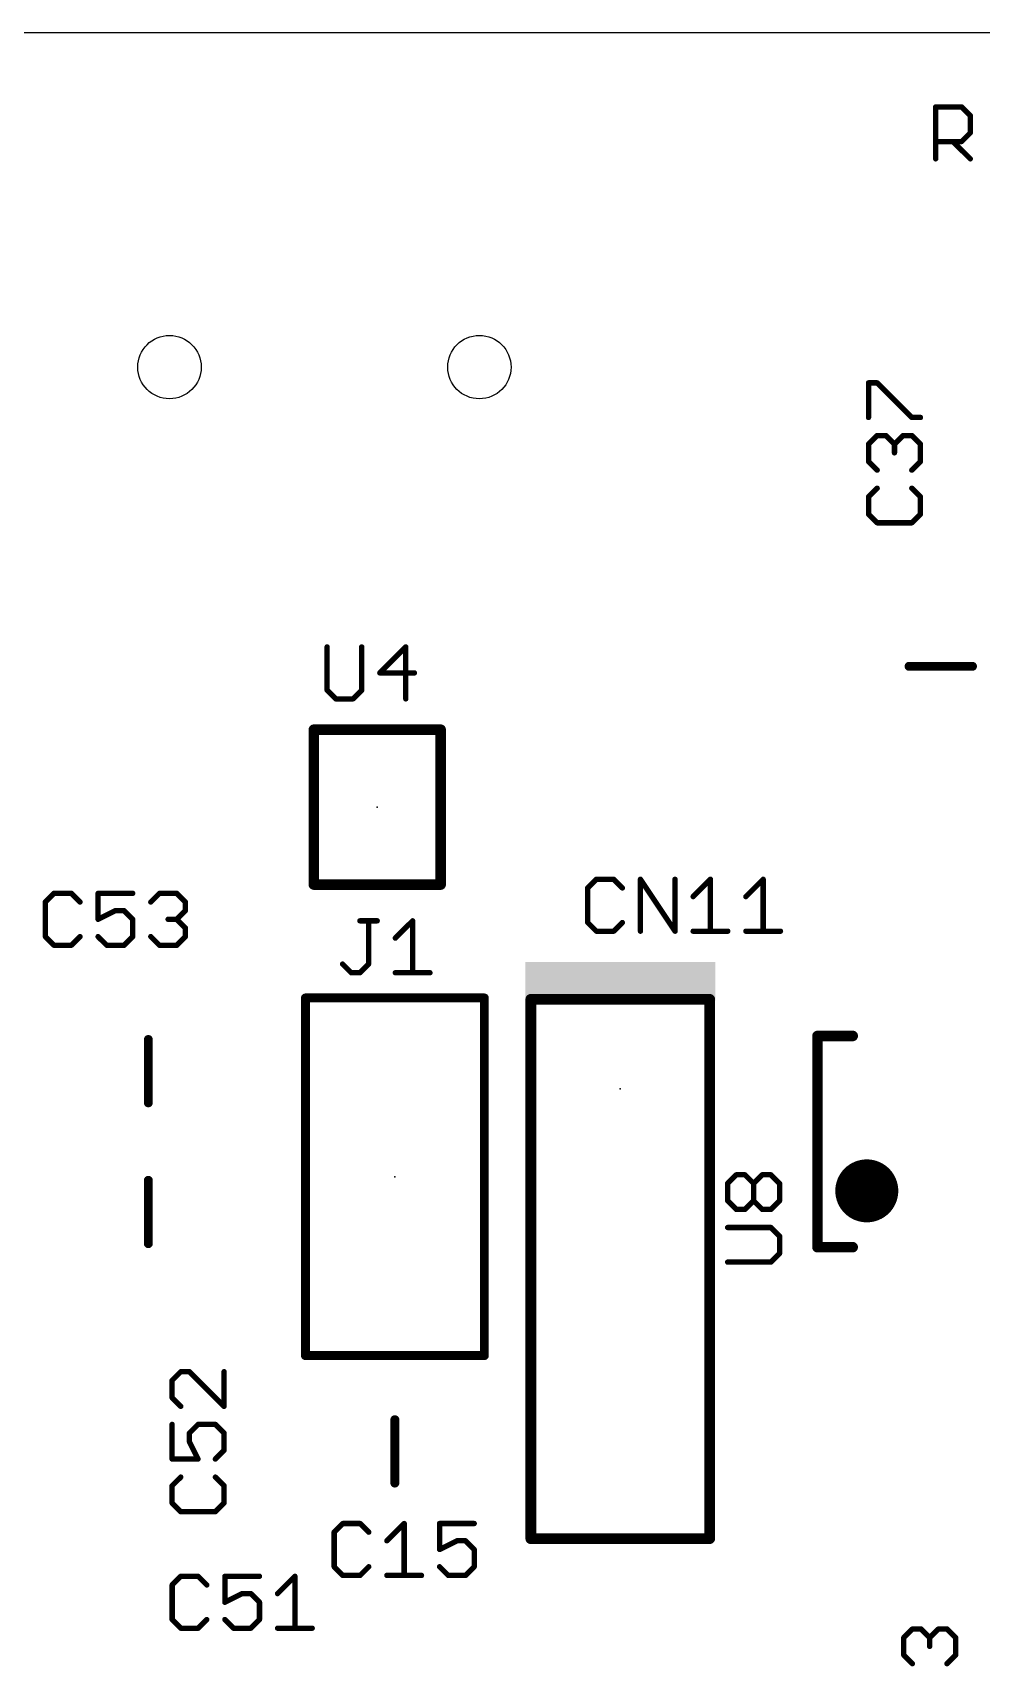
# Model space of a CAD drawing. Extents: x -0.01 to 3.1, y -0.02 to 3.54.
# Drawn here: x 1.392 to 1.922, y 2.63 to 3.543 of the extents above; entities that cross this region are included whole.
import ezdxf

# ---------------------------------------------------------------- set-up
doc = ezdxf.new("R2010")
doc.units = 0
for name, color, linetype in [('20', 7, 'CONTINUOUS'), ('21', 253, 'CONTINUOUS'), ('23', 7, 'CONTINUOUS'), ('25', 253, 'CONTINUOUS')]:
    doc.layers.add(name, color=color, linetype=linetype)

# ---------------------------------------------------------------- blocks, each defined once
blk = doc.blocks.new('RECT')
blk.add_solid([(-0.5, -0.5), (0.5, -0.5), (-0.5, 0.5), (0.5, 0.5)])

msp = doc.modelspace()

# ---------------------------------------------------------------- linework, layer by layer
at = {"layer": '20'}
msp.add_line((2.559055, 3.543307), (0, 3.543307), dxfattribs=at)
for centre in [(1.468504, 3.356299), (1.641732, 3.356299)]:
    msp.add_circle(centre, 0.017717, dxfattribs=at)
at = {"layer": '21'}
for points, const_width in [([(1.88189, 3.188976), (1.917323, 3.188976)], 0.005), ([(1.549213, 3.066929), (1.549213, 3.153543)], 0.005906), ([(1.549213, 3.153543), (1.620079, 3.153543)], 0.005906), ([(1.620079, 3.153543), (1.620079, 3.066929)], 0.005906), ([(1.620079, 3.066929), (1.549213, 3.066929)], 0.005906), ([(1.707125, 3.069895), (1.702287, 3.065057)], 0.003), ([(1.7168, 3.069895), (1.707125, 3.069895)], 0.003), ([(1.721637, 3.065057), (1.7168, 3.069895)], 0.003), ([(1.731753, 3.04087), (1.731753, 3.069895)], 0.003), ([(1.731753, 3.069895), (1.751102, 3.04087)], 0.003), ([(1.751102, 3.04087), (1.751102, 3.069895)], 0.003), ([(1.761218, 3.06022), (1.770893, 3.069895)], 0.003), ([(1.770893, 3.069895), (1.770893, 3.04087)], 0.003), ([(1.790683, 3.06022), (1.800358, 3.069895)], 0.003), ([(1.800358, 3.069895), (1.800358, 3.04087)], 0.003), ([(1.702287, 3.065057), (1.702287, 3.045707)], 0.003), ([(1.702287, 3.045707), (1.707125, 3.04087)], 0.003), ([(1.707125, 3.04087), (1.7168, 3.04087)], 0.003), ([(1.7168, 3.04087), (1.721637, 3.045707)], 0.003), ([(1.761218, 3.04087), (1.780568, 3.04087)], 0.003), ([(1.790683, 3.04087), (1.810033, 3.04087)], 0.003), ([(1.544488, 2.803543), (1.544488, 3.003543)], 0.005), ([(1.544488, 3.003543), (1.644488, 3.003543)], 0.005), ([(1.644488, 3.003543), (1.644488, 2.803543)], 0.005), ([(1.670472, 2.701181), (1.670472, 3.002756)], 0.006), ([(1.670472, 3.002756), (1.770472, 3.002756)], 0.006), ([(1.770472, 3.002756), (1.770472, 2.701181)], 0.006), ([(1.456693, 2.980315), (1.456693, 2.944882)], 0.005), ([(1.850394, 2.982283), (1.830709, 2.982283)], 0.005906), ([(1.830709, 2.982283), (1.830709, 2.864173)], 0.005906), ([(1.456693, 2.901575), (1.456693, 2.866142)], 0.005), ([(1.830709, 2.864173), (1.850394, 2.864173)], 0.005906), ([(1.644488, 2.803543), (1.544488, 2.803543)], 0.005), ([(1.594488, 2.767717), (1.594488, 2.732283)], 0.005), ([(1.770472, 2.701181), (1.670472, 2.701181)], 0.006)]:
    msp.add_lwpolyline(points, dxfattribs=dict(at, const_width=const_width))
for points, const_width in [([(1.88189, 3.190226, 1), (1.88189, 3.187726)], 0.0025), ([(1.917323, 3.187726, 1), (1.917323, 3.190226)], 0.0025), ([(1.550689, 3.153543, 1), (1.547736, 3.153543)], 0.002953), ([(1.549213, 3.15502, 1), (1.549213, 3.152067)], 0.002953), ([(1.621555, 3.153543, 1), (1.618602, 3.153543)], 0.002953), ([(1.620079, 3.152067, 1), (1.620079, 3.15502)], 0.002953), ([(1.549213, 3.068406, 1), (1.549213, 3.065453)], 0.002953), ([(1.620079, 3.065453, 1), (1.620079, 3.068406)], 0.002953), ([(1.707125, 3.070645, 1), (1.707125, 3.069145)], 0.0015), ([(1.707655, 3.069364, 1), (1.706594, 3.070425)], 0.0015), ([(1.71733, 3.070425, 1), (1.716269, 3.069364)], 0.0015), ([(1.7168, 3.069145, 1), (1.7168, 3.070645)], 0.0015), ([(1.732503, 3.069895, 1), (1.731003, 3.069895)], 0.0015), ([(1.732377, 3.070311, 1), (1.731129, 3.069479)], 0.0015), ([(1.751852, 3.069895, 1), (1.750352, 3.069895)], 0.0015), ([(1.771643, 3.069895, 1), (1.770143, 3.069895)], 0.0015), ([(1.771423, 3.069364, 1), (1.770362, 3.070425)], 0.0015), ([(1.801108, 3.069895, 1), (1.799608, 3.069895)], 0.0015), ([(1.800888, 3.069364, 1), (1.799827, 3.070425)], 0.0015), ([(1.547736, 3.066929, 1), (1.550689, 3.066929)], 0.002953), ([(1.618602, 3.066929, 1), (1.621555, 3.066929)], 0.002953), ([(1.703037, 3.065057, 1), (1.701537, 3.065057)], 0.0015), ([(1.701757, 3.065588, 1), (1.702818, 3.064527)], 0.0015), ([(1.721107, 3.064527, 1), (1.722168, 3.065588)], 0.0015), ([(1.760687, 3.06075, 1), (1.761748, 3.05969)], 0.0015), ([(1.790153, 3.06075, 1), (1.791213, 3.05969)], 0.0015), ([(1.702818, 3.046238, 1), (1.701757, 3.045177)], 0.0015), ([(1.701537, 3.045707, 1), (1.703037, 3.045707)], 0.0015), ([(1.707125, 3.04162, 1), (1.707125, 3.04012)], 0.0015), ([(1.706594, 3.04034, 1), (1.707655, 3.0414)], 0.0015), ([(1.716269, 3.0414, 1), (1.71733, 3.04034)], 0.0015), ([(1.7168, 3.04012, 1), (1.7168, 3.04162)], 0.0015), ([(1.722168, 3.045177, 1), (1.721107, 3.046238)], 0.0015), ([(1.750478, 3.040454, 1), (1.751726, 3.041286)], 0.0015), ([(1.761218, 3.04162, 1), (1.761218, 3.04012)], 0.0015), ([(1.780568, 3.04012, 1), (1.780568, 3.04162)], 0.0015), ([(1.790683, 3.04162, 1), (1.790683, 3.04012)], 0.0015), ([(1.810033, 3.04012, 1), (1.810033, 3.04162)], 0.0015), ([(1.731003, 3.04087, 1), (1.732503, 3.04087)], 0.0015), ([(1.750352, 3.04087, 1), (1.751852, 3.04087)], 0.0015), ([(1.770143, 3.04087, 1), (1.771643, 3.04087)], 0.0015), ([(1.799608, 3.04087, 1), (1.801108, 3.04087)], 0.0015), ([(1.545738, 3.003543, 1), (1.543238, 3.003543)], 0.0025), ([(1.544488, 3.004793, 1), (1.544488, 3.002293)], 0.0025), ([(1.645738, 3.003543, 1), (1.643238, 3.003543)], 0.0025), ([(1.644488, 3.002293, 1), (1.644488, 3.004793)], 0.0025), ([(1.671972, 3.002756, 1), (1.668972, 3.002756)], 0.003), ([(1.670472, 3.004256, 1), (1.670472, 3.001256)], 0.003), ([(1.771972, 3.002756, 1), (1.768972, 3.002756)], 0.003), ([(1.770472, 3.001256, 1), (1.770472, 3.004256)], 0.003), ([(1.457943, 2.980315, 1), (1.455443, 2.980315)], 0.0025), ([(1.830709, 2.98376, 1), (1.830709, 2.980807)], 0.002953), ([(1.832185, 2.982283, 1), (1.829232, 2.982283)], 0.002953), ([(1.850394, 2.980807, 1), (1.850394, 2.98376)], 0.002953), ([(1.455443, 2.944882, 1), (1.457943, 2.944882)], 0.0025), ([(1.858268, 2.886866, 1), (1.858268, 2.904473, 1), (1.858268, 2.886866)], 0.017607), ([(1.457943, 2.901575, 1), (1.455443, 2.901575)], 0.0025), ([(1.455443, 2.866142, 1), (1.457943, 2.866142)], 0.0025), ([(1.830709, 2.86565, 1), (1.830709, 2.862697)], 0.002953), ([(1.829232, 2.864173, 1), (1.832185, 2.864173)], 0.002953), ([(1.850394, 2.862697, 1), (1.850394, 2.86565)], 0.002953), ([(1.544488, 2.804793, 1), (1.544488, 2.802293)], 0.0025), ([(1.543238, 2.803543, 1), (1.545738, 2.803543)], 0.0025), ([(1.643238, 2.803543, 1), (1.645738, 2.803543)], 0.0025), ([(1.644488, 2.802293, 1), (1.644488, 2.804793)], 0.0025), ([(1.595738, 2.767717, 1), (1.593238, 2.767717)], 0.0025), ([(1.593238, 2.732283, 1), (1.595738, 2.732283)], 0.0025), ([(1.670472, 2.702681, 1), (1.670472, 2.699681)], 0.003), ([(1.770472, 2.699681, 1), (1.770472, 2.702681)], 0.003), ([(1.668972, 2.701181, 1), (1.671972, 2.701181)], 0.003), ([(1.768972, 2.701181, 1), (1.771972, 2.701181)], 0.003)]:
    msp.add_lwpolyline(points, format="xyb", dxfattribs=dict(at, const_width=const_width))
at = {"layer": '23'}
for p in [(1.899606, 3.188976), (1.584646, 3.110236), (1.456693, 2.962598), (1.720472, 2.952756), (1.594488, 2.903543), (1.456693, 2.883858), (1.594488, 2.75)]:
    msp.add_point(p, dxfattribs=at)
at = {"layer": '25', "const_width": 0.003}
for points in [[(1.896776, 3.47276), (1.896776, 3.501785)], [(1.896776, 3.501785), (1.911288, 3.501785)], [(1.911288, 3.501785), (1.916125, 3.496947)], [(1.916125, 3.496947), (1.916125, 3.487272)], [(1.911288, 3.482435), (1.896776, 3.482435)], [(1.90645, 3.482435), (1.916125, 3.47276)], [(1.916125, 3.487272), (1.911288, 3.482435)], [(1.859239, 3.328147), (1.859239, 3.347497)], [(1.859239, 3.347497), (1.864077, 3.347497)], [(1.864077, 3.347497), (1.883426, 3.328147)], [(1.883426, 3.328147), (1.888264, 3.328147)], [(1.859239, 3.313194), (1.864077, 3.318031)], [(1.864077, 3.318031), (1.868914, 3.318031)], [(1.868914, 3.318031), (1.873751, 3.313194)], [(1.873751, 3.313194), (1.878589, 3.318031)], [(1.878589, 3.318031), (1.883426, 3.318031)], [(1.883426, 3.318031), (1.888264, 3.313194)], [(1.859239, 3.303519), (1.859239, 3.313194)], [(1.873751, 3.313194), (1.873751, 3.308357)], [(1.888264, 3.313194), (1.888264, 3.303519)], [(1.864077, 3.298682), (1.859239, 3.303519)], [(1.888264, 3.303519), (1.883426, 3.298682)], [(1.864077, 3.288566), (1.859239, 3.283729)], [(1.888264, 3.283729), (1.883426, 3.288566)], [(1.859239, 3.283729), (1.859239, 3.274054)], [(1.888264, 3.274054), (1.888264, 3.283729)], [(1.859239, 3.274054), (1.864077, 3.269217)], [(1.864077, 3.269217), (1.883426, 3.269217)], [(1.883426, 3.269217), (1.888264, 3.274054)], [(1.556618, 3.199816), (1.556618, 3.175629)], [(1.575968, 3.175629), (1.575968, 3.199816)], [(1.600596, 3.199816), (1.586083, 3.185304)], [(1.600596, 3.170791), (1.600596, 3.199816)], [(1.586083, 3.185304), (1.605433, 3.185304)], [(1.556618, 3.175629), (1.561455, 3.170791)], [(1.561455, 3.170791), (1.57113, 3.170791)], [(1.57113, 3.170791), (1.575968, 3.175629)], [(1.403975, 3.062021), (1.399138, 3.057183)], [(1.41365, 3.062021), (1.403975, 3.062021)], [(1.418488, 3.057183), (1.41365, 3.062021)], [(1.447953, 3.062021), (1.428603, 3.062021)], [(1.428603, 3.062021), (1.428603, 3.047508)], [(1.458068, 3.057183), (1.462906, 3.062021)], [(1.462906, 3.062021), (1.47258, 3.062021)], [(1.47258, 3.062021), (1.477418, 3.057183)], [(1.399138, 3.057183), (1.399138, 3.037833)], [(1.428603, 3.047508), (1.438278, 3.052346)], [(1.438278, 3.052346), (1.443115, 3.052346)], [(1.443115, 3.052346), (1.447953, 3.047508)], [(1.477418, 3.052346), (1.47258, 3.047508)], [(1.477418, 3.057183), (1.477418, 3.052346)], [(1.447953, 3.047508), (1.447953, 3.037833)], [(1.47258, 3.047508), (1.467743, 3.047508)], [(1.47258, 3.047508), (1.477418, 3.042671)], [(1.477418, 3.042671), (1.477418, 3.037833)], [(1.574954, 3.046666), (1.584629, 3.046666)], [(1.579792, 3.022479), (1.579792, 3.046666)], [(1.594745, 3.036992), (1.60442, 3.046666)], [(1.60442, 3.046666), (1.60442, 3.017642)], [(1.399138, 3.037833), (1.403975, 3.032996)], [(1.403975, 3.032996), (1.41365, 3.032996)], [(1.41365, 3.032996), (1.418488, 3.037833)], [(1.43344, 3.032996), (1.428603, 3.037833)], [(1.443115, 3.032996), (1.43344, 3.032996)], [(1.447953, 3.037833), (1.443115, 3.032996)], [(1.462906, 3.032996), (1.458068, 3.037833)], [(1.47258, 3.032996), (1.462906, 3.032996)], [(1.477418, 3.037833), (1.47258, 3.032996)], [(1.56528, 3.022479), (1.570117, 3.017642)], [(1.574954, 3.017642), (1.579792, 3.022479)], [(1.570117, 3.017642), (1.574954, 3.017642)], [(1.594745, 3.017642), (1.614094, 3.017642)], [(1.780499, 2.899808), (1.785336, 2.904646)], [(1.785336, 2.904646), (1.790174, 2.904646)], [(1.790174, 2.904646), (1.795011, 2.899808)], [(1.795011, 2.899808), (1.799849, 2.904646)], [(1.799849, 2.904646), (1.804686, 2.904646)], [(1.804686, 2.904646), (1.809524, 2.899808)], [(1.780499, 2.890133), (1.780499, 2.899808)], [(1.795011, 2.890133), (1.795011, 2.899808)], [(1.809524, 2.899808), (1.809524, 2.890133)], [(1.785336, 2.885296), (1.780499, 2.890133)], [(1.790174, 2.885296), (1.785336, 2.885296)], [(1.795011, 2.890133), (1.790174, 2.885296)], [(1.799849, 2.885296), (1.795011, 2.890133)], [(1.804686, 2.885296), (1.799849, 2.885296)], [(1.809524, 2.890133), (1.804686, 2.885296)], [(1.804686, 2.87518), (1.780499, 2.87518)], [(1.809524, 2.870343), (1.804686, 2.87518)], [(1.809524, 2.860668), (1.809524, 2.870343)], [(1.804686, 2.855831), (1.809524, 2.860668)], [(1.780499, 2.855831), (1.804686, 2.855831)], [(1.474817, 2.794534), (1.469979, 2.789697)], [(1.479654, 2.794534), (1.474817, 2.794534)], [(1.499004, 2.775184), (1.479654, 2.794534)], [(1.499004, 2.794534), (1.499004, 2.775184)], [(1.469979, 2.789697), (1.469979, 2.780022)], [(1.469979, 2.780022), (1.474817, 2.775184)], [(1.469979, 2.765069), (1.469979, 2.745719)], [(1.479654, 2.760232), (1.484492, 2.765069)], [(1.479654, 2.755394), (1.479654, 2.760232)], [(1.484492, 2.765069), (1.494167, 2.765069)], [(1.494167, 2.765069), (1.499004, 2.760232)], [(1.499004, 2.760232), (1.499004, 2.750557)], [(1.484492, 2.745719), (1.479654, 2.755394)], [(1.499004, 2.750557), (1.494167, 2.745719)], [(1.469979, 2.745719), (1.484492, 2.745719)], [(1.474817, 2.735604), (1.469979, 2.730766)], [(1.469979, 2.730766), (1.469979, 2.721091)], [(1.499004, 2.730766), (1.494167, 2.735604)], [(1.499004, 2.721091), (1.499004, 2.730766)], [(1.469979, 2.721091), (1.474817, 2.716254)], [(1.494167, 2.716254), (1.499004, 2.721091)], [(1.474817, 2.716254), (1.494167, 2.716254)], [(1.565392, 2.709659), (1.560555, 2.704821)], [(1.560555, 2.704821), (1.560555, 2.685471)], [(1.575067, 2.709659), (1.565392, 2.709659)], [(1.579905, 2.704821), (1.575067, 2.709659)], [(1.59002, 2.699984), (1.599695, 2.709659)], [(1.599695, 2.709659), (1.599695, 2.680634)], [(1.638835, 2.709659), (1.619485, 2.709659)], [(1.619485, 2.709659), (1.619485, 2.695146)], [(1.619485, 2.695146), (1.62916, 2.699984)], [(1.62916, 2.699984), (1.633998, 2.699984)], [(1.633998, 2.699984), (1.638835, 2.695146)], [(1.638835, 2.695146), (1.638835, 2.685471)], [(1.560555, 2.685471), (1.565392, 2.680634)], [(1.575067, 2.680634), (1.579905, 2.685471)], [(1.624323, 2.680634), (1.619485, 2.685471)], [(1.638835, 2.685471), (1.633998, 2.680634)], [(1.474841, 2.680131), (1.470004, 2.675294)], [(1.470004, 2.675294), (1.470004, 2.655944)], [(1.484516, 2.680131), (1.474841, 2.680131)], [(1.489354, 2.675294), (1.484516, 2.680131)], [(1.518819, 2.680131), (1.499469, 2.680131)], [(1.499469, 2.680131), (1.499469, 2.665619)], [(1.528934, 2.670456), (1.538609, 2.680131)], [(1.538609, 2.680131), (1.538609, 2.651106)], [(1.565392, 2.680634), (1.575067, 2.680634)], [(1.59002, 2.680634), (1.60937, 2.680634)], [(1.633998, 2.680634), (1.624323, 2.680634)], [(1.499469, 2.665619), (1.509144, 2.670456)], [(1.509144, 2.670456), (1.513981, 2.670456)], [(1.513981, 2.670456), (1.518819, 2.665619)], [(1.518819, 2.665619), (1.518819, 2.655944)], [(1.470004, 2.655944), (1.474841, 2.651106)], [(1.474841, 2.651106), (1.484516, 2.651106)], [(1.484516, 2.651106), (1.489354, 2.655944)], [(1.504306, 2.651106), (1.499469, 2.655944)], [(1.513981, 2.651106), (1.504306, 2.651106)], [(1.518819, 2.655944), (1.513981, 2.651106)], [(1.528934, 2.651106), (1.548284, 2.651106)], [(1.878924, 2.645809), (1.883762, 2.650646)], [(1.883762, 2.650646), (1.888599, 2.650646)], [(1.888599, 2.650646), (1.893437, 2.645809)], [(1.893437, 2.645809), (1.898274, 2.650646)], [(1.898274, 2.650646), (1.903111, 2.650646)], [(1.903111, 2.650646), (1.907949, 2.645809)], [(1.878924, 2.636134), (1.878924, 2.645809)], [(1.893437, 2.645809), (1.893437, 2.640971)], [(1.907949, 2.645809), (1.907949, 2.636134)], [(1.883762, 2.631297), (1.878924, 2.636134)], [(1.907949, 2.636134), (1.903111, 2.631297)]]:
    msp.add_lwpolyline(points, dxfattribs=at)
at = {"layer": '25', "const_width": 0.0015}
for points in [[(1.897526, 3.501785, 1), (1.896026, 3.501785)], [(1.896776, 3.502535, 1), (1.896776, 3.501035)], [(1.911818, 3.502315, 1), (1.910758, 3.501254)], [(1.911288, 3.501035, 1), (1.911288, 3.502535)], [(1.916875, 3.496947, 1), (1.915375, 3.496947)], [(1.915595, 3.496417, 1), (1.916656, 3.497477)], [(1.896776, 3.483185, 1), (1.896776, 3.481685)], [(1.906981, 3.482965, 1), (1.90592, 3.481904)], [(1.910758, 3.482965, 1), (1.911818, 3.481904)], [(1.911288, 3.481685, 1), (1.911288, 3.483185)], [(1.915375, 3.487272, 1), (1.916875, 3.487272)], [(1.916656, 3.486742, 1), (1.915595, 3.487802)], [(1.896026, 3.47276, 1), (1.897526, 3.47276)], [(1.915595, 3.47223, 1), (1.916656, 3.47329)], [(1.859989, 3.347497, 1), (1.858489, 3.347497)], [(1.859239, 3.348247, 1), (1.859239, 3.346747)], [(1.864607, 3.348027, 1), (1.863546, 3.346966)], [(1.864077, 3.346747, 1), (1.864077, 3.348247)], [(1.858489, 3.328147, 1), (1.859989, 3.328147)], [(1.883426, 3.328897, 1), (1.883426, 3.327397)], [(1.882896, 3.327617, 1), (1.883957, 3.328677)], [(1.888264, 3.327397, 1), (1.888264, 3.328897)], [(1.864077, 3.318781, 1), (1.864077, 3.317281)], [(1.864607, 3.317501, 1), (1.863546, 3.318562)], [(1.869444, 3.318562, 1), (1.868384, 3.317501)], [(1.868914, 3.317281, 1), (1.868914, 3.318781)], [(1.878589, 3.318781, 1), (1.878589, 3.317281)], [(1.879119, 3.317501, 1), (1.878059, 3.318562)], [(1.883957, 3.318562, 1), (1.882896, 3.317501)], [(1.883426, 3.317281, 1), (1.883426, 3.318781)], [(1.859989, 3.313194, 1), (1.858489, 3.313194)], [(1.858709, 3.313724, 1), (1.859769, 3.312664)], [(1.874501, 3.313194, 1), (1.873001, 3.313194)], [(1.873001, 3.308357, 1), (1.874501, 3.308357)], [(1.873221, 3.313724, 1), (1.874282, 3.312664)], [(1.873221, 3.312664, 1), (1.874282, 3.313724)], [(1.889014, 3.313194, 1), (1.887514, 3.313194)], [(1.887733, 3.312664, 1), (1.888794, 3.313724)], [(1.859769, 3.304049, 1), (1.858709, 3.302989)], [(1.858489, 3.303519, 1), (1.859989, 3.303519)], [(1.863546, 3.298151, 1), (1.864607, 3.299212)], [(1.882896, 3.299212, 1), (1.883957, 3.298151)], [(1.887514, 3.303519, 1), (1.889014, 3.303519)], [(1.888794, 3.302989, 1), (1.887733, 3.304049)], [(1.864607, 3.288036, 1), (1.863546, 3.289097)], [(1.883957, 3.289097, 1), (1.882896, 3.288036)], [(1.859989, 3.283729, 1), (1.858489, 3.283729)], [(1.858709, 3.284259, 1), (1.859769, 3.283199)], [(1.889014, 3.283729, 1), (1.887514, 3.283729)], [(1.887733, 3.283199, 1), (1.888794, 3.284259)], [(1.859769, 3.274584, 1), (1.858709, 3.273524)], [(1.858489, 3.274054, 1), (1.859989, 3.274054)], [(1.864077, 3.269967, 1), (1.864077, 3.268467)], [(1.863546, 3.268686, 1), (1.864607, 3.269747)], [(1.882896, 3.269747, 1), (1.883957, 3.268686)], [(1.883426, 3.268467, 1), (1.883426, 3.269967)], [(1.887514, 3.274054, 1), (1.889014, 3.274054)], [(1.888794, 3.273524, 1), (1.887733, 3.274584)], [(1.557368, 3.199816, 1), (1.555868, 3.199816)], [(1.576718, 3.199816, 1), (1.575218, 3.199816)], [(1.601346, 3.199816, 1), (1.599846, 3.199816)], [(1.601126, 3.199286, 1), (1.600065, 3.200346)], [(1.586083, 3.186054, 1), (1.586083, 3.184554)], [(1.585553, 3.185834, 1), (1.586614, 3.184773)], [(1.605433, 3.184554, 1), (1.605433, 3.186054)], [(1.557148, 3.176159, 1), (1.556088, 3.175098)], [(1.555868, 3.175629, 1), (1.557368, 3.175629)], [(1.561455, 3.171541, 1), (1.561455, 3.170041)], [(1.560925, 3.170261, 1), (1.561986, 3.171322)], [(1.5706, 3.171322, 1), (1.571661, 3.170261)], [(1.57113, 3.170041, 1), (1.57113, 3.171541)], [(1.575218, 3.175629, 1), (1.576718, 3.175629)], [(1.576498, 3.175098, 1), (1.575438, 3.176159)], [(1.599846, 3.170791, 1), (1.601346, 3.170791)], [(1.403975, 3.062771, 1), (1.403975, 3.061271)], [(1.404505, 3.06149, 1), (1.403445, 3.062551)], [(1.41418, 3.062551, 1), (1.41312, 3.06149)], [(1.41365, 3.061271, 1), (1.41365, 3.062771)], [(1.428603, 3.062771, 1), (1.428603, 3.061271)], [(1.429353, 3.062021, 1), (1.427853, 3.062021)], [(1.447953, 3.061271, 1), (1.447953, 3.062771)], [(1.462906, 3.062771, 1), (1.462906, 3.061271)], [(1.463436, 3.06149, 1), (1.462375, 3.062551)], [(1.473111, 3.062551, 1), (1.47205, 3.06149)], [(1.47258, 3.061271, 1), (1.47258, 3.062771)], [(1.398607, 3.057714, 1), (1.399668, 3.056653)], [(1.399888, 3.057183, 1), (1.398388, 3.057183)], [(1.417957, 3.056653, 1), (1.419018, 3.057714)], [(1.438278, 3.053096, 1), (1.438278, 3.051596)], [(1.438613, 3.051675, 1), (1.437942, 3.053017)], [(1.443646, 3.052876, 1), (1.442585, 3.051816)], [(1.443115, 3.051596, 1), (1.443115, 3.053096)], [(1.457538, 3.057714, 1), (1.458598, 3.056653)], [(1.478168, 3.057183, 1), (1.476668, 3.057183)], [(1.476668, 3.052346, 1), (1.478168, 3.052346)], [(1.476888, 3.056653, 1), (1.477948, 3.057714)], [(1.477948, 3.051816, 1), (1.476888, 3.052876)], [(1.428268, 3.048179, 1), (1.428938, 3.046838)], [(1.427853, 3.047508, 1), (1.429353, 3.047508)], [(1.448703, 3.047508, 1), (1.447203, 3.047508)], [(1.447422, 3.046978, 1), (1.448483, 3.048039)], [(1.467743, 3.048258, 1), (1.467743, 3.046758)], [(1.473111, 3.048039, 1), (1.47205, 3.046978)], [(1.47205, 3.048039, 1), (1.473111, 3.046978)], [(1.47258, 3.046758, 1), (1.47258, 3.048258)], [(1.478168, 3.042671, 1), (1.476668, 3.042671)], [(1.476888, 3.042141, 1), (1.477948, 3.043201)], [(1.574954, 3.047416, 1), (1.574954, 3.045916)], [(1.580542, 3.046666, 1), (1.579042, 3.046666)], [(1.584629, 3.045916, 1), (1.584629, 3.047416)], [(1.60517, 3.046666, 1), (1.60367, 3.046666)], [(1.60495, 3.046136, 1), (1.603889, 3.047197)], [(1.399668, 3.038364, 1), (1.398607, 3.037303)], [(1.398388, 3.037833, 1), (1.399888, 3.037833)], [(1.403975, 3.033746, 1), (1.403975, 3.032246)], [(1.403445, 3.032466, 1), (1.404505, 3.033526)], [(1.41312, 3.033526, 1), (1.41418, 3.032466)], [(1.41365, 3.032246, 1), (1.41365, 3.033746)], [(1.419018, 3.037303, 1), (1.417957, 3.038364)], [(1.429133, 3.038364, 1), (1.428073, 3.037303)], [(1.43344, 3.033746, 1), (1.43344, 3.032246)], [(1.43291, 3.032466, 1), (1.433971, 3.033526)], [(1.442585, 3.033526, 1), (1.443646, 3.032466)], [(1.443115, 3.032246, 1), (1.443115, 3.033746)], [(1.447203, 3.037833, 1), (1.448703, 3.037833)], [(1.448483, 3.037303, 1), (1.447422, 3.038364)], [(1.458598, 3.038364, 1), (1.457538, 3.037303)], [(1.462906, 3.033746, 1), (1.462906, 3.032246)], [(1.462375, 3.032466, 1), (1.463436, 3.033526)], [(1.47205, 3.033526, 1), (1.473111, 3.032466)], [(1.47258, 3.032246, 1), (1.47258, 3.033746)], [(1.476668, 3.037833, 1), (1.478168, 3.037833)], [(1.477948, 3.037303, 1), (1.476888, 3.038364)], [(1.594214, 3.037522, 1), (1.595275, 3.036461)], [(1.56581, 3.023009, 1), (1.564749, 3.021949)], [(1.580322, 3.021949, 1), (1.579262, 3.023009)], [(1.570117, 3.018392, 1), (1.570117, 3.016892)], [(1.569587, 3.017111, 1), (1.570647, 3.018172)], [(1.574424, 3.018172, 1), (1.575485, 3.017111)], [(1.574954, 3.016892, 1), (1.574954, 3.018392)], [(1.579042, 3.022479, 1), (1.580542, 3.022479)], [(1.594745, 3.018392, 1), (1.594745, 3.016892)], [(1.60367, 3.017642, 1), (1.60517, 3.017642)], [(1.614094, 3.016892, 1), (1.614094, 3.018392)], [(1.785336, 2.905396, 1), (1.785336, 2.903896)], [(1.785867, 2.904115, 1), (1.784806, 2.905176)], [(1.790704, 2.905176, 1), (1.789644, 2.904115)], [(1.790174, 2.903896, 1), (1.790174, 2.905396)], [(1.799849, 2.905396, 1), (1.799849, 2.903896)], [(1.800379, 2.904115, 1), (1.799318, 2.905176)], [(1.805217, 2.905176, 1), (1.804156, 2.904115)], [(1.804686, 2.903896, 1), (1.804686, 2.905396)], [(1.781249, 2.899808, 1), (1.779749, 2.899808)], [(1.779969, 2.900339, 1), (1.781029, 2.899278)], [(1.795761, 2.899808, 1), (1.794261, 2.899808)], [(1.794481, 2.900339, 1), (1.795542, 2.899278)], [(1.794481, 2.899278, 1), (1.795542, 2.900339)], [(1.810274, 2.899808, 1), (1.808774, 2.899808)], [(1.808993, 2.899278, 1), (1.810054, 2.900339)], [(1.781029, 2.890664, 1), (1.779969, 2.889603)], [(1.779749, 2.890133, 1), (1.781249, 2.890133)], [(1.785336, 2.886046, 1), (1.785336, 2.884546)], [(1.790174, 2.884546, 1), (1.790174, 2.886046)], [(1.795542, 2.890664, 1), (1.794481, 2.889603)], [(1.794261, 2.890133, 1), (1.795761, 2.890133)], [(1.795542, 2.889603, 1), (1.794481, 2.890664)], [(1.799849, 2.886046, 1), (1.799849, 2.884546)], [(1.804686, 2.884546, 1), (1.804686, 2.886046)], [(1.808774, 2.890133, 1), (1.810274, 2.890133)], [(1.810054, 2.889603, 1), (1.808993, 2.890664)], [(1.784806, 2.884766, 1), (1.785867, 2.885826)], [(1.789644, 2.885826, 1), (1.790704, 2.884766)], [(1.799318, 2.884766, 1), (1.800379, 2.885826)], [(1.804156, 2.885826, 1), (1.805217, 2.884766)], [(1.780499, 2.87593, 1), (1.780499, 2.87443)], [(1.805217, 2.875711, 1), (1.804156, 2.87465)], [(1.804686, 2.87443, 1), (1.804686, 2.87593)], [(1.810274, 2.870343, 1), (1.808774, 2.870343)], [(1.808993, 2.869813, 1), (1.810054, 2.870873)], [(1.808774, 2.860668, 1), (1.810274, 2.860668)], [(1.810054, 2.860138, 1), (1.808993, 2.861198)], [(1.780499, 2.856581, 1), (1.780499, 2.855081)], [(1.804156, 2.856361, 1), (1.805217, 2.8553)], [(1.804686, 2.855081, 1), (1.804686, 2.856581)], [(1.474817, 2.795284, 1), (1.474817, 2.793784)], [(1.475347, 2.794004, 1), (1.474286, 2.795065)], [(1.480184, 2.795065, 1), (1.479124, 2.794004)], [(1.479654, 2.793784, 1), (1.479654, 2.795284)], [(1.499754, 2.794534, 1), (1.498254, 2.794534)], [(1.470729, 2.789697, 1), (1.469229, 2.789697)], [(1.469449, 2.790227, 1), (1.47051, 2.789166)], [(1.47051, 2.780552, 1), (1.469449, 2.779491)], [(1.469229, 2.780022, 1), (1.470729, 2.780022)], [(1.474286, 2.774654, 1), (1.475347, 2.775715)], [(1.498254, 2.775184, 1), (1.499754, 2.775184)], [(1.498474, 2.774654, 1), (1.499534, 2.775715)], [(1.470729, 2.765069, 1), (1.469229, 2.765069)], [(1.480404, 2.760232, 1), (1.478904, 2.760232)], [(1.479124, 2.760762, 1), (1.480184, 2.759701)], [(1.484492, 2.765819, 1), (1.484492, 2.764319)], [(1.485022, 2.764539, 1), (1.483961, 2.765599)], [(1.494697, 2.765599, 1), (1.493636, 2.764539)], [(1.494167, 2.764319, 1), (1.494167, 2.765819)], [(1.499754, 2.760232, 1), (1.498254, 2.760232)], [(1.498474, 2.759701, 1), (1.499534, 2.760762)], [(1.480325, 2.755729, 1), (1.478983, 2.755059)], [(1.478904, 2.755394, 1), (1.480404, 2.755394)], [(1.498254, 2.750557, 1), (1.499754, 2.750557)], [(1.499534, 2.750026, 1), (1.498474, 2.751087)], [(1.469979, 2.746469, 1), (1.469979, 2.744969)], [(1.469229, 2.745719, 1), (1.470729, 2.745719)], [(1.483821, 2.745384, 1), (1.485162, 2.746055)], [(1.484492, 2.744969, 1), (1.484492, 2.746469)], [(1.493636, 2.74625, 1), (1.494697, 2.745189)], [(1.470729, 2.730766, 1), (1.469229, 2.730766)], [(1.469449, 2.731297, 1), (1.47051, 2.730236)], [(1.475347, 2.735074, 1), (1.474286, 2.736134)], [(1.494697, 2.736134, 1), (1.493636, 2.735074)], [(1.499754, 2.730766, 1), (1.498254, 2.730766)], [(1.498474, 2.730236, 1), (1.499534, 2.731297)], [(1.47051, 2.721622, 1), (1.469449, 2.720561)], [(1.499534, 2.720561, 1), (1.498474, 2.721622)], [(1.469229, 2.721091, 1), (1.470729, 2.721091)], [(1.474817, 2.717004, 1), (1.474817, 2.715504)], [(1.474286, 2.715724, 1), (1.475347, 2.716784)], [(1.493636, 2.716784, 1), (1.494697, 2.715724)], [(1.494167, 2.715504, 1), (1.494167, 2.717004)], [(1.498254, 2.721091, 1), (1.499754, 2.721091)], [(1.561305, 2.704821, 1), (1.559805, 2.704821)], [(1.560025, 2.705351, 1), (1.561085, 2.704291)], [(1.565392, 2.710409, 1), (1.565392, 2.708909)], [(1.565923, 2.709128, 1), (1.564862, 2.710189)], [(1.575598, 2.710189, 1), (1.574537, 2.709128)], [(1.575067, 2.708909, 1), (1.575067, 2.710409)], [(1.579375, 2.704291, 1), (1.580435, 2.705351)], [(1.600445, 2.709659, 1), (1.598945, 2.709659)], [(1.600225, 2.709128, 1), (1.599165, 2.710189)], [(1.619485, 2.710409, 1), (1.619485, 2.708909)], [(1.620235, 2.709659, 1), (1.618735, 2.709659)], [(1.638835, 2.708909, 1), (1.638835, 2.710409)], [(1.58949, 2.700514, 1), (1.590551, 2.699453)], [(1.61915, 2.695817, 1), (1.619821, 2.694475)], [(1.618735, 2.695146, 1), (1.620235, 2.695146)], [(1.62916, 2.700734, 1), (1.62916, 2.699234)], [(1.629496, 2.699313, 1), (1.628825, 2.700654)], [(1.634528, 2.700514, 1), (1.633467, 2.699453)], [(1.633998, 2.699234, 1), (1.633998, 2.700734)], [(1.639585, 2.695146, 1), (1.638085, 2.695146)], [(1.638305, 2.694616, 1), (1.639366, 2.695676)], [(1.561085, 2.686002, 1), (1.560025, 2.684941)], [(1.559805, 2.685471, 1), (1.561305, 2.685471)], [(1.580435, 2.684941, 1), (1.579375, 2.686002)], [(1.620016, 2.686002, 1), (1.618955, 2.684941)], [(1.638085, 2.685471, 1), (1.639585, 2.685471)], [(1.639366, 2.684941, 1), (1.638305, 2.686002)], [(1.470754, 2.675294, 1), (1.469254, 2.675294)], [(1.474841, 2.680881, 1), (1.474841, 2.679381)], [(1.475372, 2.679601, 1), (1.474311, 2.680661)], [(1.485047, 2.680661, 1), (1.483986, 2.679601)], [(1.484516, 2.679381, 1), (1.484516, 2.680881)], [(1.499469, 2.680881, 1), (1.499469, 2.679381)], [(1.500219, 2.680131, 1), (1.498719, 2.680131)], [(1.518819, 2.679381, 1), (1.518819, 2.680881)], [(1.539359, 2.680131, 1), (1.537859, 2.680131)], [(1.539139, 2.679601, 1), (1.538079, 2.680661)], [(1.565392, 2.681384, 1), (1.565392, 2.679884)], [(1.564862, 2.680104, 1), (1.565923, 2.681164)], [(1.574537, 2.681164, 1), (1.575598, 2.680104)], [(1.575067, 2.679884, 1), (1.575067, 2.681384)], [(1.59002, 2.681384, 1), (1.59002, 2.679884)], [(1.598945, 2.680634, 1), (1.600445, 2.680634)], [(1.60937, 2.679884, 1), (1.60937, 2.681384)], [(1.624323, 2.681384, 1), (1.624323, 2.679884)], [(1.623793, 2.680104, 1), (1.624853, 2.681164)], [(1.633467, 2.681164, 1), (1.634528, 2.680104)], [(1.633998, 2.679884, 1), (1.633998, 2.681384)], [(1.469474, 2.675824, 1), (1.470534, 2.674763)], [(1.488823, 2.674763, 1), (1.489884, 2.675824)], [(1.509144, 2.671206, 1), (1.509144, 2.669706)], [(1.509479, 2.669785, 1), (1.508809, 2.671127)], [(1.514512, 2.670986, 1), (1.513451, 2.669926)], [(1.513981, 2.669706, 1), (1.513981, 2.671206)], [(1.528404, 2.670986, 1), (1.529465, 2.669926)], [(1.498719, 2.665619, 1), (1.500219, 2.665619)], [(1.499134, 2.666289, 1), (1.499805, 2.664948)], [(1.519569, 2.665619, 1), (1.518069, 2.665619)], [(1.518289, 2.665088, 1), (1.519349, 2.666149)], [(1.470534, 2.656474, 1), (1.469474, 2.655413)], [(1.469254, 2.655944, 1), (1.470754, 2.655944)], [(1.474841, 2.651856, 1), (1.474841, 2.650356)], [(1.474311, 2.650576, 1), (1.475372, 2.651637)], [(1.483986, 2.651637, 1), (1.485047, 2.650576)], [(1.484516, 2.650356, 1), (1.484516, 2.651856)], [(1.489884, 2.655413, 1), (1.488823, 2.656474)], [(1.499999, 2.656474, 1), (1.498939, 2.655413)], [(1.504306, 2.651856, 1), (1.504306, 2.650356)], [(1.503776, 2.650576, 1), (1.504837, 2.651637)], [(1.513451, 2.651637, 1), (1.514512, 2.650576)], [(1.513981, 2.650356, 1), (1.513981, 2.651856)], [(1.518069, 2.655944, 1), (1.519569, 2.655944)], [(1.519349, 2.655413, 1), (1.518289, 2.656474)], [(1.528934, 2.651856, 1), (1.528934, 2.650356)], [(1.537859, 2.651106, 1), (1.539359, 2.651106)], [(1.548284, 2.650356, 1), (1.548284, 2.651856)], [(1.883762, 2.651396, 1), (1.883762, 2.649896)], [(1.884292, 2.650116, 1), (1.883231, 2.651177)], [(1.889129, 2.651177, 1), (1.888069, 2.650116)], [(1.888599, 2.649896, 1), (1.888599, 2.651396)], [(1.898274, 2.651396, 1), (1.898274, 2.649896)], [(1.898804, 2.650116, 1), (1.897744, 2.651177)], [(1.903642, 2.651177, 1), (1.902581, 2.650116)], [(1.903111, 2.649896, 1), (1.903111, 2.651396)], [(1.879674, 2.645809, 1), (1.878174, 2.645809)], [(1.878394, 2.646339, 1), (1.879454, 2.645278)], [(1.892906, 2.646339, 1), (1.893967, 2.645278)], [(1.894187, 2.645809, 1), (1.892687, 2.645809)], [(1.892687, 2.640971, 1), (1.894187, 2.640971)], [(1.892906, 2.645278, 1), (1.893967, 2.646339)], [(1.908699, 2.645809, 1), (1.907199, 2.645809)], [(1.907418, 2.645278, 1), (1.908479, 2.646339)], [(1.879454, 2.636664, 1), (1.878394, 2.635604)], [(1.878174, 2.636134, 1), (1.879674, 2.636134)], [(1.883231, 2.630766, 1), (1.884292, 2.631827)], [(1.902581, 2.631827, 1), (1.903642, 2.630766)], [(1.907199, 2.636134, 1), (1.908699, 2.636134)], [(1.908479, 2.635604, 1), (1.907418, 2.636664)]]:
    msp.add_lwpolyline(points, format="xyb", dxfattribs=at)

# ---------------------------------------------------------------- block references
at = {"layer": '21', "xscale": 0.021654, "yscale": 0.106299, "rotation": 270}
msp.add_blockref('RECT', (1.720472, 3.012795), dxfattribs=at)

doc.saveas('drawing.dxf')
